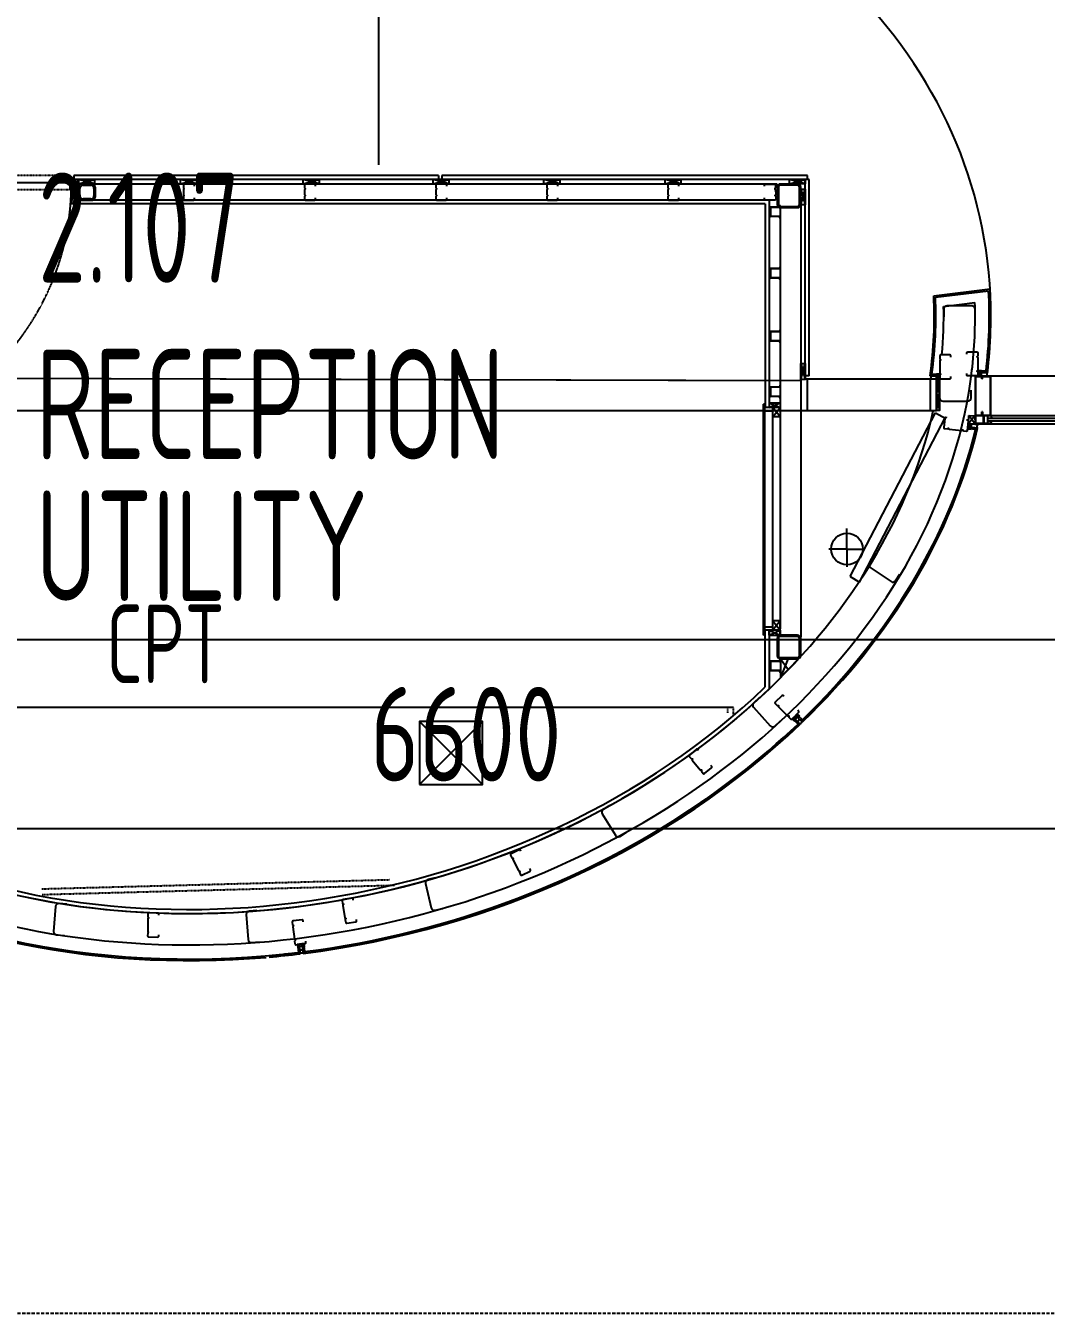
# Model space of a CAD drawing. Header units: millimetres. Extents: x -45258 to 103756, y -3540 to 105026.
# Drawn here: x 8275 to 11518, y 29093 to 33184 of the extents above; entities that cross this region are included whole.
import ezdxf
from ezdxf.enums import TextEntityAlignment as Align

# ---------------------------------------------------------------- set-up
doc = ezdxf.new("R2010")
doc.units = ezdxf.units.MM
doc.header["$LTSCALE"] = 0.4
doc.linetypes.add('BLD-80-FL-2$0$DASHED', pattern=[0.75, 0.5, -0.25])
doc.linetypes.add('BLD-80-FL-2$0$HIDDEN', pattern=[0.375, 0.25, -0.125])
for name, color, linetype in [('BLD-80-FL-2$0$FL-EXST-8CO', 8, 'Continuous'), ('BLD-80-FL-2$0$FU-FIXD-8CO-EXST', 8, 'Continuous'), ('BLD-80-FL-2$0$ST-EXST-6CO', 6, 'Continuous'), ('BLD-80-FL-2$0$ST-EXST-7CO', 7, 'Continuous'), ('BLD-80-FL-2$0$ST-EXST-8CO', 8, 'Continuous'), ('BLD-80-FL-2$0$TX-EXST-6CO', 6, 'Continuous'), ('BLD-80-FL-2$0$TX-MISC-7CO-100', 7, 'Continuous'), ('BLD-80-FL-2$0$WN-EXST-8CO', 8, 'Continuous'), ('XREF', 8, 'Continuous')]:
    doc.layers.add(name, color=color, linetype=linetype)
doc.styles.add('BLD-80-FL-2$0$ISO3098B', font='isocp2.shx', dxfattribs={"width": 0.8})
doc.styles.add('BLD-80-FL-2$0$STANDARD', font='isocp2.shx', dxfattribs={"width": 0.8})
doc.dimstyles.new('BLD-80-FL-2$0$GRID-DIMS-100', dxfattribs={"dimtxt": 300, "dimasz": 100, "dimexe": 3, "dimexo": 1, "dimgap": 0.5, "dimtad": 0, "dimdec": 1, "dimdsep": 46, "dimtxsty": 'BLD-80-FL-2$0$STANDARD', "dimblk": 'BLD-80-FL-2$0$GRID-DIMS', "dimcen": 2.5, "dimdle": 3, "dimse1": 1, "dimse2": 1, "dimsd1": 1, "dimsd2": 1, "dimclrd": 255, "dimclre": 8, "dimclrt": 2, "dimadec": 0, "dimazin": 0, "dimtfac": 1, "dimtdec": 1, "dimtmove": 2, "dimatfit": 3, "dimldrblk": 'BLD-80-FL-2$0$_None', "dimfxl": 3, "dimtolj": 1, "dimtzin": 0, "dimarcsym": 0})

# ---------------------------------------------------------------- blocks, each defined once
blk = doc.blocks.new('*D54')
at = {"layer": 'Defpoints', "color": 0, "transparency": 16777216}
for p in [(6600, 31390.1), (13200, 31390.1), (13200, 31390.1)]:
    blk.add_point(p, dxfattribs=at)
at = {"layer": 'BLD-80-FL-2$0$TX-MISC-7CO-100', "color": 2, "transparency": 16777216, "insert": (9900, 31390.1), "char_height": 300, "attachment_point": 5, "style": 'BLD-80-FL-2$0$STANDARD'}
blk.add_mtext('\\A1;6600', dxfattribs=at)
blk = doc.blocks.new('BLD-80-FL-2$0$_None')
blk = doc.blocks.new('BLD-80-FL-2$0$GRID-DIMS')
for p in [(-3, 3), (-3, -3)]:
    blk.add_line(p, (0, 0))
blk = doc.blocks.new('BLD-80-FL-2', base_point=(226.58, 457.44))
at = {"layer": 'BLD-80-FL-2$0$FL-EXST-8CO'}
for p, q in [((9622.57, 38183.75), (9622.57, 33199.25)), ((11120.99, 31891.57), (11392.08, 32411.5)), ((11392.08, 32411.5), (11425.48, 32393.26)), ((11150.87, 31873.18), (11423.12, 32395.32)), ((11111.05, 31978.43), (11111.05, 32043.12)), ((11111.05, 31978.43), (11053.91, 31978.43)), ((11111.05, 31978.43), (11168.2, 31978.43)), ((11111.05, 31978.43), (11111.05, 31921.29)), ((11120.99, 31891.57), (11150.87, 31873.18)), ((9753.01, 31230.43), (9953.01, 31430.43)), ((9753.01, 31430.43), (9953.01, 31230.43))]:
    blk.add_line(p, q, dxfattribs=at)
blk.add_lwpolyline([(9753.01, 31230.43), (9953.01, 31230.43), (9953.01, 31430.43), (9753.01, 31430.43)], close=True, dxfattribs=at)
blk.add_circle((11111.05, 31978.43), 50, dxfattribs=at)
blk.add_ellipse((9268.69, 32519.22), major_axis=(2262.79, 522.4), ratio=0.7837041, start_param=6.000528, end_param=8.5076042, dxfattribs=at)
at = {"layer": 'BLD-80-FL-2$0$FU-FIXD-8CO-EXST', "linetype": 'BLD-80-FL-2$0$HIDDEN'}
for p, q in [((8642.45, 33164.99), (7483.79, 33164.99)), ((8642.45, 33119.99), (7483.79, 33119.99)), ((10732.56, 31457.37), (10732.56, 31475)), ((10750.56, 31449.16), (10750.56, 31475)), ((8552.63, 30898.56), (9657.11, 30927.8)), ((8553.11, 30880.57), (9675.11, 30910.27))]:
    blk.add_line(p, q, dxfattribs=at)
at = {"layer": 'BLD-80-FL-2$0$FU-FIXD-8CO-EXST', "linetype": 'BLD-80-FL-2$0$DASHED'}
blk.add_line((7483.79, 33142.99), (8644.45, 33142.99), dxfattribs=at)
at = {"layer": 'BLD-80-FL-2$0$FU-FIXD-8CO-EXST', "linetype": 'Continuous'}
for p, q in [((8642.45, 33119.99), (8642.45, 33164.99)), ((10990.69, 33153), (8644.45, 33152.99)), ((8644.45, 33152.99), (8644.45, 33074.99)), ((9318.37, 33165), (8654.45, 33164.99)), ((8654.45, 33164.99), (8654.45, 33152.99)), ((8669.36, 33151.16), (8669.45, 33074.99)), ((8719.36, 33138.34), (10889.04, 33138.34)), ((9813.11, 33165), (9318.37, 33165)), ((9813.11, 33165), (9813.11, 33153)), ((9823.11, 33165), (9823.11, 33153)), ((10152.03, 33165), (9823.11, 33165)), ((10985.69, 33165), (10152.03, 33165)), ((10978.69, 32517.66), (10978.69, 33153)), ((10985.69, 33153), (10985.69, 33165)), ((10990.69, 32528.26), (10990.69, 33153)), ((8669.45, 33128.34), (8669.45, 33096.82)), ((8669.45, 33074.99), (8644.45, 33074.99)), ((8669.45, 33077.21), (8668.3, 33074.99)), ((10864.04, 33087), (8669.45, 33086.99)), ((10851.04, 33075), (8674.45, 33074.99)), ((10851.04, 33075), (10851.04, 32428.26)), ((10864.04, 33087), (10864.04, 32428.26)), ((10990.69, 32528.26), (10978.69, 32528.26)), ((10964.2, 32517.66), (10964.2, 32417.1)), ((10984.2, 32517.66), (10984.2, 32417.1)), ((10864.04, 32443.28), (10899.04, 32443.28)), ((10864.04, 32443.28), (10899.04, 32428.28)), ((10864.04, 32428.28), (10899.04, 32443.28)), ((10899.04, 32449.09), (10899.04, 32424.09)), ((10899.04, 32443.28), (10899.04, 32428.28)), ((10899.04, 32428.28), (10864.04, 32428.28)), ((10875.49, 32398.23), (10899.04, 32428.28)), ((10899.04, 32398.23), (10875.49, 32428.28)), ((10899.04, 32428.28), (10899.04, 32398.23)), ((10899.04, 32398.23), (10875.49, 32398.23)), ((10899.04, 31750.15), (10875.49, 31750.15)), ((10875.49, 31750.15), (10899.04, 31720.1)), ((10899.04, 31750.15), (10875.49, 31720.1)), ((10899.04, 31720.1), (10899.04, 31750.15)), ((10850.49, 31720.1), (10850.49, 31538.96)), ((10899.04, 31720.1), (10864.04, 31720.1)), ((10864.04, 31705.1), (10899.04, 31720.1)), ((10864.04, 31720.1), (10899.04, 31705.1)), ((10864.04, 31705.1), (10864.04, 31720.1)), ((10864.04, 31720.1), (10864.04, 31534.07)), ((10875.49, 31726.01), (10875.49, 31720.1)), ((10899.04, 31705.1), (10899.04, 31720.1)), ((10899.04, 31720.1), (10899.04, 31705.1)), ((10864.04, 31705.1), (10899.04, 31705.1)), ((10956.37, 31628.2), (10900.14, 31629)), ((10900.14, 31629), (10925.21, 31594.69)), ((10900.14, 31629), (10900.14, 31569.97)), ((10922.95, 31628.67), (10900.14, 31569.97)), ((10900.14, 31569.97), (10956.37, 31628.2)), ((10750.56, 31475), (7505.36, 31474.99))]:
    blk.add_line(p, q, dxfattribs=at)
for points in [[(8645.45, 33083.99), (8650.66, 33100.73), (8654.61, 33107.88), (8657.14, 33119.12), (8659.82, 33126.27), (8663.2, 33133.42), (8669, 33152.99)], [(8666.7, 33152.99), (8662.5, 33138.02), (8657.57, 33127.29), (8654.61, 33118.1), (8653.62, 33111.97), (8649.25, 33106.86), (8645.45, 33094.58)], [(8645.45, 33103.9), (8649.11, 33116.56), (8651.65, 33119.12), (8653.06, 33123.71), (8653.76, 33129.33), (8657.71, 33139.55), (8659.12, 33148.74), (8660.07, 33152.99)], [(8650.31, 33152.99), (8648.26, 33144.66), (8646.29, 33142.61), (8645.45, 33137.73)], [(8656.34, 33152.99), (8653.9, 33145.68), (8651.36, 33140.57), (8648.55, 33130.87), (8647.7, 33128.82)], [(8658.4, 33152.99), (8656.3, 33146.7), (8655.17, 33141.08), (8652.92, 33135.97), (8651.36, 33130.87)], [(8665.86, 33135.05), (8661.93, 33123.71), (8659.96, 33120.14), (8654.61, 33102.77), (8650.94, 33096.13), (8645.45, 33081.14)], [(8651.9, 33074.99), (8656.3, 33086.94), (8660.81, 33098.18), (8664.61, 33108.39), (8668.98, 33120.65), (8669.45, 33121.52)], [(8669.45, 33113.74), (8664.89, 33100.73), (8661.93, 33089.49), (8657.57, 33081.32), (8655.58, 33074.99)], [(8669.45, 33099.61), (8666.16, 33085.92), (8661.79, 33077.75), (8661.19, 33074.99)], [(8653.83, 33074.99), (8653.9, 33075.19), (8657.43, 33084.9)]]:
    blk.add_lwpolyline(points, dxfattribs=at)
at = {"layer": 'BLD-80-FL-2$0$FU-FIXD-8CO-EXST', "linetype": 'BLD-80-FL-2$0$DASHED'}
blk.add_ellipse((7526.91, 33226.66), major_axis=(1085.41, -322.54), ratio=0.8466109, start_param=5.1349049, end_param=6.5237593, dxfattribs=at)
at = {"layer": 'BLD-80-FL-2$0$ST-EXST-6CO'}
for p, q in [((8669.36, 33138.34), (8719.36, 33153)), ((8719.36, 33138.34), (8669.36, 33153)), ((8679.45, 33138.34), (8711.97, 33138.34)), ((8993.46, 33138.34), (9043.46, 33153)), ((9043.46, 33138.34), (8993.46, 33153)), ((9383.34, 33138.34), (9433.34, 33153)), ((9433.34, 33138.34), (9383.34, 33153)), ((9795.54, 33138.34), (9845.54, 33153)), ((9845.54, 33138.34), (9795.54, 33153)), ((10148.21, 33138.34), (10198.21, 33153)), ((10198.21, 33138.34), (10148.21, 33153)), ((10533.21, 33138.34), (10583.21, 33153)), ((10583.21, 33138.34), (10533.21, 33153)), ((10954.04, 33138.09), (10899.04, 33138.09)), ((10928.69, 33138.34), (10978.69, 33153)), ((10978.69, 33138.34), (10928.69, 33153)), ((8673.36, 33100.82), (8673.36, 33124.34)), ((8683.36, 33134.34), (8707.97, 33134.34)), ((8717.97, 33124.34), (8717.97, 33100.82)), ((8721.97, 33128.34), (8721.97, 33096.82)), ((10889.04, 33128.09), (10889.04, 33073.09)), ((10893.04, 33128.09), (10893.04, 33073.09)), ((10954.04, 33134.09), (10899.04, 33134.09)), ((10960.04, 33073.09), (10960.04, 33128.09)), ((10964.04, 33073.09), (10964.04, 33128.09)), ((10964.04, 33122.27), (10978.69, 33072.27)), ((10964.04, 33072.27), (10978.69, 33122.27)), ((8677.49, 33087.01), (8713.92, 33087.01)), ((8707.97, 33090.82), (8683.36, 33090.82)), ((10899.04, 33067.09), (10954.04, 33067.09)), ((10899.04, 33063.09), (10954.04, 33063.09)), ((10964.04, 32567.46), (10978.69, 32517.46)), ((10964.04, 32517.46), (10978.69, 32567.46)), ((11395.19, 32518.17), (11404.85, 32468.17)), ((11395.19, 32468.17), (11404.85, 32518.17)), ((11395.19, 32468.17), (11404.85, 32418.17)), ((11395.19, 32418.17), (11404.85, 32468.17)), ((10889.04, 31694.36), (10889.04, 31639.36)), ((10893.04, 31694.36), (10893.04, 31639.36)), ((10954.04, 31704.36), (10899.04, 31704.36)), ((10954.04, 31700.36), (10899.04, 31700.36)), ((10960.04, 31639.36), (10960.04, 31694.37)), ((10964.04, 31639.36), (10964.04, 31694.36)), ((10899.04, 31633.36), (10954.04, 31633.36)), ((10899.04, 31629.36), (10954.04, 31629.36))]:
    blk.add_line(p, q, dxfattribs=at)
at = {"layer": 'BLD-80-FL-2$0$ST-EXST-6CO', "linetype": 'Continuous'}
for p, q in [((8674.45, 33074.99), (8674.45, 33086.99)), ((10899.04, 33063.09), (10899.04, 31724.99)), ((10964.04, 33073.06), (10964.04, 32424.09)), ((11386.87, 32782.95), (11565.8, 32804.61)), ((11392.09, 32778.58), (11561.12, 32799.05)), ((11418.16, 32749.26), (11517.76, 32761.32)), ((11375.25, 32528.64), (11401.33, 32528.64)), ((11380.81, 32533.64), (11376.04, 32532.11)), ((11376.04, 32532.11), (11376.62, 32530.33)), ((11376.62, 32530.33), (11380.81, 32533.64)), ((11380.98, 32533.64), (11401.33, 32533.64)), ((11395.17, 32534.98), (11405.82, 32534.98)), ((11395.17, 32533.98), (11395.17, 32534.98)), ((11395.17, 32533.98), (11404.99, 32533.98)), ((11401.33, 32533.64), (11401.33, 32528.64)), ((11404.99, 32533.98), (11404.99, 32518.98)), ((11405.81, 32534.98), (11405.81, 32517.98)), ((11538.68, 32544.58), (11528.04, 32544.58)), ((11528.04, 32544.58), (11528.04, 32527.58)), ((11528.04, 32527.58), (11538.68, 32527.58)), ((11538.68, 32543.58), (11528.87, 32543.58)), ((11528.87, 32543.58), (11528.87, 32528.58)), ((11528.87, 32528.58), (11538.68, 32528.58)), ((11553.11, 32543.25), (11532.53, 32543.25)), ((11532.53, 32543.25), (11532.53, 32538.25)), ((11557.53, 32538.25), (11532.53, 32538.25)), ((11538.68, 32527.58), (11538.56, 32527.58)), ((11538.68, 32543.58), (11538.68, 32544.58)), ((11538.68, 32527.58), (11538.68, 32528.58)), ((11553.05, 32543.25), (11557.81, 32541.72)), ((11557.24, 32539.94), (11553.05, 32543.25)), ((11557.81, 32541.72), (11557.24, 32539.94)), ((11395.29, 32517.66), (10979.72, 32517.66)), ((11375.19, 32518.17), (11375.19, 32417.61)), ((11404.99, 32518.98), (11395.17, 32518.98)), ((11395.17, 32517.98), (11395.17, 32518.98)), ((11405.81, 32517.98), (11395.17, 32517.98)), ((11395.17, 32517.98), (11395.29, 32517.98)), ((11395.19, 32518.17), (11395.19, 32417.61)), ((10850.49, 32439.09), (10845.49, 32439.09)), ((10845.49, 31704.18), (10845.49, 32439.09)), ((10850.48, 32417.3), (10875.49, 32417.3)), ((10850.49, 31720.1), (10850.49, 32439.09)), ((10875.49, 32428.26), (10850.49, 32428.26)), ((10875.49, 31726.01), (10875.49, 32428.26)), ((10964.04, 32431.65), (10964.04, 31698.17)), ((11395.19, 32417.1), (10979.72, 32417.1)), ((11495.55, 32359.3), (11497.23, 32376.22)), ((11496.47, 32360.21), (11497.95, 32375.14)), ((11497.23, 32376.22), (11507.82, 32375.16)), ((11526.48, 32373.31), (11497.23, 32376.22)), ((11497.95, 32375.14), (11507.72, 32374.17)), ((11500.14, 32360.19), (11500.64, 32365.16)), ((11526, 32362.64), (11500.64, 32365.16)), ((11507.82, 32375.16), (11507.7, 32375.17)), ((11507.82, 32375.16), (11507.72, 32374.17)), ((11525.06, 32361.03), (11520.56, 32358.15)), ((11525.45, 32359.2), (11525.06, 32361.03)), ((11506.13, 32358.25), (11495.54, 32359.3)), ((11506.23, 32359.24), (11496.47, 32360.21)), ((11519.81, 32358.23), (11500.14, 32360.19)), ((11506.23, 32359.24), (11506.13, 32358.25)), ((11520.56, 32358.15), (11525.45, 32359.2)), ((10875.49, 31730.1), (10850.49, 31730.1)), ((10875.49, 31720.1), (10850.49, 31720.1)), ((10850.49, 31705.1), (10845.49, 31705.1)), ((10944.67, 31430.92), (10937.01, 31438.31)), ((10937.02, 31438.31), (10952.3, 31454.13)), ((10938.31, 31438.45), (10952.2, 31452.84)), ((10945.36, 31431.64), (10938.31, 31438.45)), ((10942.86, 31434.53), (10946.33, 31438.12)), ((10955.52, 31422.3), (10942.86, 31434.53)), ((10945.36, 31431.64), (10944.67, 31430.92)), ((10962.71, 31422.3), (10946.33, 31438.12)), ((10952.2, 31452.84), (10959.26, 31446.02)), ((10953, 31444.45), (10956.47, 31448.04)), ((10969.43, 31428.58), (10953, 31444.45)), ((10953.14, 31453.31), (10959.95, 31446.74)), ((10955.94, 31421.9), (10960.42, 31419.69)), ((10961.25, 31421.37), (10955.94, 31421.9)), ((10969.36, 31435.6), (10956.47, 31448.04)), ((10959.95, 31446.74), (10959.26, 31446.02)), ((10960.42, 31419.69), (10961.25, 31421.37)), ((10969.26, 31435.7), (10971.63, 31431.29)), ((10969.98, 31430.41), (10969.26, 31435.7)), ((10971.63, 31431.29), (10969.98, 31430.41)), ((9386.11, 30724.4), (9364.28, 30721.72)), ((9387.41, 30713.84), (9386.11, 30724.4)), ((9364.42, 30720.55), (9365.57, 30711.16)), ((9385.22, 30723.45), (9365.37, 30721.02)), ((9365.37, 30721.02), (9366.56, 30711.28)), ((9365.57, 30711.16), (9366.56, 30711.28)), ((9371.59, 30715.33), (9366.62, 30714.72)), ((9368.85, 30696.6), (9366.62, 30714.72)), ((9368.83, 30696.73), (9366.62, 30714.72)), ((9368.79, 30697.07), (9370.88, 30692.54)), ((9372.58, 30693.32), (9368.79, 30697.07)), ((9368.79, 30697.07), (9370.88, 30692.54)), ((9372.58, 30693.32), (9368.79, 30697.07)), ((9370.88, 30692.54), (9372.58, 30693.32)), ((9370.88, 30692.54), (9372.58, 30693.32)), ((9374.42, 30692.24), (9371.59, 30715.33)), ((9374.41, 30692.36), (9371.59, 30715.33)), ((9385.61, 30717.46), (9380.65, 30716.85)), ((9383.53, 30693.38), (9380.65, 30716.85)), ((9383.52, 30693.48), (9380.65, 30716.85)), ((9385.06, 30694.85), (9387.83, 30699.41)), ((9385.06, 30694.85), (9387.83, 30699.41)), ((9386.9, 30694.5), (9385.06, 30694.85)), ((9386.9, 30694.5), (9385.06, 30694.85)), ((9386.42, 30713.72), (9385.22, 30723.45)), ((9387.88, 30698.98), (9385.61, 30717.46)), ((9387.87, 30699.06), (9385.61, 30717.46)), ((9386.42, 30713.72), (9387.41, 30713.84)), ((9387.83, 30699.41), (9386.9, 30694.5)), ((9387.83, 30699.41), (9386.9, 30694.5))]:
    blk.add_line(p, q, dxfattribs=at)
at = {"layer": 'BLD-80-FL-2$0$ST-EXST-6CO'}
for points in [[(8669.36, 33138.34), (8669.36, 33153), (8719.36, 33153), (8719.36, 33138.34)], [(8993.46, 33138.34), (8993.46, 33153), (9043.46, 33153), (9043.46, 33138.34)], [(9383.34, 33138.34), (9383.34, 33153), (9433.34, 33153), (9433.34, 33138.34)], [(9795.54, 33138.34), (9795.54, 33153), (9845.54, 33153), (9845.54, 33138.34)], [(10148.21, 33138.34), (10148.21, 33153), (10198.21, 33153), (10198.21, 33138.34)], [(10533.21, 33138.34), (10533.21, 33153), (10583.21, 33153), (10583.21, 33138.34)], [(10928.69, 33138.34), (10928.69, 33153), (10978.69, 33153), (10978.69, 33138.34)], [(10964.04, 33122.27), (10978.69, 33122.27), (10978.69, 33072.27), (10964.04, 33072.27)], [(10964.04, 32567.46), (10978.69, 32567.46), (10978.69, 32517.46), (10964.04, 32517.46)], [(11395.19, 32518.17), (11404.85, 32518.17), (11404.85, 32468.17), (11395.19, 32468.17)], [(11395.19, 32468.17), (11404.85, 32468.17), (11404.85, 32418.17), (11395.19, 32418.17)]]:
    blk.add_lwpolyline(points, close=True, dxfattribs=at)
for points in [[(9037.12, 33130.99), (9037.12, 33134.99, 0.4141324), (9034.12, 33137.99), (9005.12, 33138), (9005.12, 33138, 0.4142014), (9002.12, 33135), (9002.12, 33126), (9005.12, 33123), (9002.12, 33119.99), (9002.11, 33105), (9005.12, 33101.99), (9002.11, 33098.99), (9002.11, 33089.99), (9002.11, 33090, 0.4142222), (9005.11, 33086.99), (9034.11, 33086.99, 0.4142566), (9037.11, 33089.99), (9037.11, 33093.99)], [(9422.07, 33130.99), (9422.07, 33134.99, 0.4141324), (9419.07, 33137.99), (9390.07, 33138, 0.4142014), (9387.07, 33135), (9387.07, 33135), (9387.07, 33126), (9390.07, 33123), (9387.07, 33119.99), (9387.06, 33105), (9390.07, 33101.99), (9387.06, 33098.99), (9387.06, 33089.99), (9387.06, 33090, 0.4142222), (9390.06, 33087), (9390.06, 33086.99), (9419.06, 33086.99), (9419.06, 33086.99, 0.4142566), (9422.06, 33089.99), (9422.06, 33089.99), (9422.06, 33093.99)], [(9839.4, 33130.99), (9839.4, 33134.99, 0.4141324), (9836.4, 33137.99), (9807.4, 33138, 0.4142014), (9804.4, 33135), (9804.4, 33135), (9804.4, 33126), (9807.4, 33123), (9804.4, 33120), (9804.39, 33105), (9807.4, 33102), (9804.39, 33098.99), (9804.39, 33090), (9804.39, 33090, 0.4142222), (9807.39, 33087), (9836.39, 33086.99, 0.4142566), (9839.39, 33089.99), (9839.39, 33089.99), (9839.39, 33093.99)], [(10192.07, 33131), (10192.07, 33134.99, 0.4141324), (10189.07, 33138), (10160.07, 33138), (10160.07, 33138, 0.4142014), (10157.07, 33135), (10157.07, 33135), (10157.07, 33126), (10160.07, 33123), (10157.07, 33120), (10157.06, 33105), (10160.07, 33102), (10157.06, 33098.99), (10157.06, 33090, 0.4142222), (10160.06, 33087), (10189.06, 33086.99), (10189.06, 33086.99, 0.4142566), (10192.06, 33089.99), (10192.06, 33093.99)], [(10577.07, 33131), (10577.07, 33135, 0.4141324), (10574.07, 33138), (10574.07, 33138), (10545.07, 33138), (10545.07, 33138, 0.4142014), (10542.07, 33135), (10542.07, 33135), (10542.07, 33126), (10545.07, 33123), (10542.07, 33120), (10542.06, 33105), (10545.07, 33102), (10542.06, 33098.99), (10542.06, 33090, 0.4142222), (10545.06, 33087), (10545.06, 33087), (10574.06, 33087), (10574.06, 33087, 0.4142566), (10577.06, 33089.99), (10577.06, 33089.99), (10577.06, 33093.99)], [(10849.48, 33131), (10849.48, 33135, -0.4141324), (10852.48, 33138), (10881.48, 33138), (10881.48, 33138, -0.4142014), (10884.48, 33135), (10884.48, 33135), (10884.48, 33126), (10881.48, 33123), (10884.48, 33120), (10884.49, 33105), (10881.48, 33102), (10884.49, 33098.99), (10884.49, 33090, -0.4142222), (10881.49, 33087), (10881.49, 33087), (10852.49, 33087, -0.4142566), (10849.49, 33089.99), (10849.49, 33089.99), (10849.49, 33093.99)], [(11441.26, 32588.08), (11441.25, 32592.08), (11441.25, 32592.08, 0.4141324), (11438.24, 32595.07), (11438.24, 32595.07), (11409.24, 32594.99, 0.4142014), (11406.25, 32591.99), (11406.25, 32591.99), (11406.27, 32582.99), (11409.28, 32579.99), (11406.29, 32576.99), (11406.4, 32536.99), (11409.4, 32533.99), (11406.41, 32530.99), (11406.43, 32521.99), (11406.43, 32521.99, 0.4142222), (11409.44, 32518.99), (11409.43, 32518.99), (11438.44, 32519.07), (11438.44, 32519.07, 0.4142566), (11441.43, 32522.08), (11441.43, 32522.08), (11441.42, 32526.08)], [(11491.78, 32597.6), (11491.79, 32601.6), (11491.78, 32601.6, -0.4141324), (11494.79, 32604.59), (11494.79, 32604.59), (11523.79, 32604.51, -0.4142014), (11526.78, 32601.51), (11526.79, 32601.51), (11526.76, 32592.51), (11523.76, 32589.51), (11526.74, 32586.5), (11526.64, 32546.51), (11523.63, 32543.51), (11526.62, 32540.51), (11526.61, 32531.51), (11526.6, 32531.51, -0.4142222), (11523.59, 32528.51), (11523.6, 32528.51), (11494.6, 32528.59), (11494.6, 32528.59, -0.4142566), (11491.6, 32531.6), (11491.6, 32531.6), (11491.61, 32535.6)], [(11429.3, 32395.46), (11425.33, 32395.94), (11425.33, 32395.94, 0.4141324), (11421.99, 32393.32), (11421.99, 32393.32), (11418.53, 32364.52), (11418.53, 32364.52, 0.4142014), (11421.15, 32361.19), (11421.15, 32361.19), (11430.09, 32360.12), (11433.43, 32362.73), (11436.05, 32359.4), (11475.75, 32354.63), (11479.1, 32357.25), (11481.72, 32353.91), (11490.65, 32352.84), (11490.65, 32352.84, 0.4142222), (11493.99, 32355.46), (11493.99, 32355.45), (11497.45, 32384.25), (11497.45, 32384.25, 0.4142566), (11494.83, 32387.59), (11494.82, 32387.59), (11490.86, 32388.07)], [(10910.77, 31509.58), (10907.93, 31512.4), (10907.93, 31512.4, 0.4141324), (10903.69, 31512.39), (10903.69, 31512.39), (10883.23, 31491.83), (10883.23, 31491.83, 0.4142014), (10883.25, 31487.59), (10883.24, 31487.59), (10889.63, 31481.24), (10893.87, 31481.25), (10893.88, 31477.01), (10922.23, 31448.81), (10926.48, 31448.81), (10926.49, 31444.57), (10932.87, 31438.22), (10932.87, 31438.22, 0.4142222), (10937.11, 31438.23), (10937.11, 31438.23), (10957.56, 31458.79), (10957.57, 31458.79, 0.4142566), (10957.56, 31463.03), (10957.56, 31463.04), (10954.72, 31465.86)], [(10639.51, 31338.36), (10636.99, 31341.47), (10636.99, 31341.47, 0.4141324), (10632.77, 31341.9), (10632.77, 31341.9), (10610.28, 31323.59), (10610.28, 31323.59, 0.4142014), (10609.85, 31319.37), (10609.84, 31319.37), (10615.53, 31312.39), (10619.75, 31311.96), (10619.32, 31307.74), (10644.57, 31276.72), (10648.79, 31276.29), (10648.36, 31272.06), (10654.04, 31265.08), (10654.04, 31265.08, 0.4142222), (10658.26, 31264.65), (10658.26, 31264.65), (10680.74, 31282.96), (10680.75, 31282.96, 0.4142566), (10681.18, 31287.18), (10681.18, 31287.18), (10678.66, 31290.28)], [(10075.05, 31017.88), (10073.23, 31021.44), (10073.23, 31021.44, 0.4141324), (10069.19, 31022.74), (10069.19, 31022.74), (10043.38, 31009.51), (10043.39, 31009.51, 0.4142014), (10042.09, 31005.47), (10042.08, 31005.47), (10046.19, 30997.46), (10050.23, 30996.16), (10048.93, 30992.12), (10067.18, 30956.54), (10071.23, 30955.23), (10069.92, 30951.19), (10074.03, 30943.18), (10074.03, 30943.18, 0.4142222), (10078.07, 30941.88), (10078.06, 30941.88), (10103.87, 30955.11), (10103.87, 30955.11, 0.4142566), (10105.17, 30959.15), (10105.17, 30959.16), (10103.35, 30962.72)], [(9542.07, 30862.37), (9541.43, 30866.32), (9541.43, 30866.33, 0.4141324), (9538, 30868.81), (9537.99, 30868.81), (9509.36, 30864.2), (9509.36, 30864.2, 0.4142014), (9506.88, 30860.76), (9506.88, 30860.76), (9508.31, 30851.87), (9511.75, 30849.39), (9509.27, 30845.95), (9515.63, 30806.47), (9519.07, 30803.98), (9516.58, 30800.54), (9518.01, 30791.65), (9518.01, 30791.65, 0.4142222), (9521.45, 30789.17), (9521.44, 30789.16), (9550.07, 30793.77), (9550.08, 30793.78, 0.4142566), (9552.56, 30797.22), (9552.57, 30797.22), (9551.93, 30801.17)], [(8924.61, 30814.43), (8924.67, 30818.43), (8924.67, 30818.43, 0.4141324), (8921.72, 30821.47), (8921.71, 30821.47), (8892.71, 30821.9), (8892.72, 30821.9, 0.4142014), (8889.67, 30818.95), (8889.67, 30818.95), (8889.54, 30809.95), (8892.49, 30806.9), (8889.45, 30803.95), (8888.86, 30763.96), (8891.81, 30760.91), (8888.77, 30757.95), (8888.63, 30748.95), (8888.63, 30748.95, 0.4142222), (8891.59, 30745.91), (8891.58, 30745.91), (8920.58, 30745.48), (8920.59, 30745.48, 0.4142566), (8923.63, 30748.44), (8923.63, 30748.43), (8923.69, 30752.44)], [(9383.2, 30793.53), (9382.7, 30797.5, 0.4141324), (9379.35, 30800.1), (9350.57, 30796.5), (9350.57, 30796.49, 0.4142014), (9347.97, 30793.14), (9347.97, 30793.14), (9349.09, 30784.21), (9352.44, 30781.61), (9349.84, 30778.26), (9354.82, 30738.58), (9358.17, 30735.97), (9355.56, 30732.62), (9356.68, 30723.69, 0.4142222), (9360.03, 30721.09), (9360.03, 30721.08), (9388.8, 30724.7), (9388.81, 30724.69, 0.4142566), (9391.41, 30728.04), (9391.41, 30728.05), (9390.91, 30732.01)]]:
    blk.add_lwpolyline(points, format="xyb", dxfattribs=at)
at = {"layer": 'BLD-80-FL-2$0$ST-EXST-6CO', "linetype": 'Continuous'}
for points in [[(11518.48, 32716.26), (11518.48, 32741.26, 0.4142136), (11508.48, 32751.26), (11428.48, 32751.26, 0.4142136), (11418.48, 32741.26), (11418.48, 32716.26)], [(11405.59, 32483.07), (11405.67, 32458.07, 0.4142136), (11415.71, 32448.1), (11495.71, 32448.38, 0.4142136), (11505.67, 32458.41), (11505.59, 32483.41)], [(11196.16, 31954.13), (11182.25, 31933.36, 0.4142136), (11185, 31919.49), (11251.47, 31874.98, 0.4142136), (11265.35, 31877.73), (11279.25, 31898.5)], [(10833.45, 31506.76), (10814.81, 31490.1, 0.4142136), (10814.02, 31475.98), (10867.36, 31416.35, 0.4142136), (10881.48, 31415.56), (10900.11, 31432.23)], [(10357.3, 31163.48), (10336.09, 31150.24, 0.4142136), (10332.9, 31136.46), (10375.27, 31068.6, 0.4142136), (10389.04, 31065.41), (10410.25, 31078.65)], [(9803.86, 30933.51), (9779.49, 30927.91, 0.4142136), (9771.99, 30915.93), (9789.89, 30837.96, 0.4142136), (9801.87, 30830.45), (9826.24, 30836.04)], [(8631.85, 30849.76), (8606.93, 30851.71, 0.4142136), (8596.17, 30842.53), (8589.91, 30762.77, 0.4142136), (8599.09, 30752.02), (8624.02, 30750.06)], [(9236.13, 30829.68), (9211.2, 30827.82, 0.4142136), (9201.97, 30817.11), (9207.9, 30737.33, 0.4142136), (9218.62, 30728.1), (9243.55, 30729.95)]]:
    blk.add_lwpolyline(points, format="xyb", dxfattribs=at)
at = {"layer": 'BLD-80-FL-2$0$ST-EXST-6CO'}
for centre, radius, start, end in [((8679.45, 33128.34), 10, 90, 180.00005), ((8711.97, 33128.34), 10, 0, 90), ((10899.04, 33128.09), 10, 90.00005, 180.00005), ((10954.04, 33128.09), 10, 0.00005, 90.00005), ((8683.36, 33124.34), 10, 90, 180), ((8683.36, 33100.82), 10, 180, 270), ((8707.97, 33124.34), 10, 0, 90), ((8707.97, 33100.82), 10, 270, 0), ((10899.04, 33128.09), 6, 90.00005, 180.00005), ((10954.04, 33128.09), 6, 0.00005, 90.00085), ((8679.45, 33096.82), 10, 180.00005, 270), ((8711.97, 33096.82), 10, 270, 0), ((10899.04, 33073.09), 10, 180.00005, 270.00005), ((10899.04, 33073.09), 6, 180.00005, 270.00005), ((10954.04, 33073.09), 10, 270.00005, 0.00005), ((10954.04, 33073.09), 6, 270.00005, 0.00005), ((10899.04, 31694.36), 10, 90.00005, 180.00005), ((10899.04, 31694.36), 6, 90.00005, 180.00005), ((10954.04, 31694.36), 10, 0.00005, 90.00005), ((10954.04, 31694.36), 6, 0.00005, 90.00085), ((10899.04, 31639.36), 10, 180.00005, 270.00005), ((10899.04, 31639.36), 6, 180.00005, 270.00005), ((10954.04, 31639.36), 10, 270.00005, 0.00005), ((10954.04, 31639.36), 6, 270.00005, 0.00005)]:
    blk.add_arc(centre, radius, start, end, dxfattribs=at)
at = {"layer": 'BLD-80-FL-2$0$ST-EXST-6CO', "linetype": 'Continuous'}
for centre, radius, start, end in [((11369.86, 32523.94), 8.87, 317.74876, 32.0177), ((11403.92, 32523.94), 8.87, 147.9822, 214.02751), ((11392.57, 32523.94), 8.87, 325.97239, 32.0177), ((11404.87, 32524.41), 3.19, 89.99851, 270.00088), ((11528.99, 32534.02), 3.19, 269.99913, 90.00149), ((11541.28, 32533.55), 8.87, 147.9823, 214.02762), ((11529.94, 32533.55), 8.87, 325.97249, 32.0178), ((11564, 32533.55), 8.87, 147.9823, 222.25124), ((11497.53, 32369.72), 3.19, 264.3142, 84.31657), ((11509.81, 32368.97), 8.87, 140.28808, 206.33339), ((11498.52, 32370.1), 8.87, 322.29789, 28.34321), ((11532.42, 32366.72), 8.87, 132.06446, 206.33339), ((10945.16, 31445.38), 5.69, 225.99851, 46.00088), ((10971.67, 31420.18), 8.87, 105.63231, 168.0177), ((9375.56, 30722.15), 5.69, 186.99912, 7.00149), ((9379.73, 30685.81), 8.87, 64.9823, 127.36769), ((9379.73, 30685.81), 8.87, 64.9823, 127.36769)]:
    blk.add_arc(centre, radius, start, end, dxfattribs=at)
for centre, major_axis, ratio, start_param, end_param in [((9268.69, 32519.22), (-2214.26, -511.2), 0.7788785, 5.3835537, 9.1560979), ((9268.69, 32519.22), (-2116.82, -488.7), 0.7687002, 5.3840684, 9.0728746), ((9268.69, 32519.22), (-2087.59, -481.95), 0.7654615, 2.8543093, 3.0073394), ((9268.69, 32519.22), (-2092.46, -483.08), 0.7660076, 2.8574764, 3.0044181), ((9268.69, 32519.22), (-2258.1, -521.32), 0.7831721, 2.8679604, 3.0072902), ((9268.69, 32519.22), (-2262.97, -522.45), 0.7836389, 2.865382, 3.0100843), ((9268.69, 32519.22), (-2116.82, -488.7), 0.7687002, 2.8944512, 2.9856447), ((9268.69, 32519.22), (-2214.26, -511.2), 0.7788785, 2.8669793, 2.9884333), ((9268.69, 32519.22), (-2262.97, -522.45), 0.7836389, 2.2250233, 2.7702912), ((9268.69, 32519.22), (-2258.1, -521.32), 0.7831721, 2.2266697, 2.7674991), ((9268.69, 32519.22), (-2116.82, -488.7), 0.7687002, 0.7340564, 2.231298), ((9268.69, 32519.22), (-2104.15, -485.78), 0.7673078, 0.7340564, 2.2288821), ((9268.69, 32519.22), (-2262.97, -522.45), 0.7836389, 1.4415429, 2.219886), ((9268.69, 32519.22), (-2258.1, -521.32), 0.7831721, 1.7552838, 2.2177266), ((10959.57, 31431.99), (-6.56, 12.06), 0.9784112, 6.2607806, 6.9572871), ((10948.13, 31442.7), (11.84, 6.44), 0.9801233, 4.6671477, 5.3635891), ((9268.69, 32519.22), (-2258.1, -521.32), 0.7831721, 1.4438891, 2.0455797), ((9268.69, 32519.22), (-2262.97, -522.45), 0.7836389, 0.6573533, 1.390508), ((9268.69, 32519.22), (-2258.1, -521.32), 0.7831721, 0.659715, 1.4381887), ((9268.69, 32519.22), (-2262.97, -522.45), 0.7836389, 1.3945208, 1.4375413), ((9268.69, 32519.22), (-2258.1, -521.32), 0.7831721, 1.3966299, 1.4355842), ((9377.59, 30702.58), (-5.68, 12.49), 0.9784112, 5.6090835, 6.30559), ((9375.92, 30718.17), (-12.27, -5.58), 0.9801233, 0.9195962, 1.6160376), ((9375.92, 30718.17), (-12.27, -5.58), 0.9801233, 0.9195962, 1.6160376)]:
    blk.add_ellipse(centre, major_axis=major_axis, ratio=ratio, start_param=start_param, end_param=end_param, dxfattribs=at)
at = {"layer": 'BLD-80-FL-2$0$ST-EXST-7CO', "linetype": 'BLD-80-FL-2$0$HIDDEN', "ltscale": 100}
blk.add_lwpolyline([(4539.96, 53975.04), (-34700.04, 53975.01), (-34700.04, 48273.34), (-26500.03, 45225.17), (-26500.03, 43999.94), (-27650.03, 44000.01), (-27650.03, 38300), (-9225.02, 31447.18), (-9225.02, 29550), (13749.98, 29550.02)], dxfattribs=at)
at = {"layer": 'BLD-80-FL-2$0$ST-EXST-8CO'}
for p, q in [((10896.88, 33064.67), (10868.15, 33064.67)), ((10896.88, 33064.07), (10868.15, 33064.07)), ((10868.55, 33037.07), (10868.55, 33062.27)), ((10869.15, 33037.07), (10869.15, 33062.27)), ((10897.28, 33068.67), (10897.28, 33066.17)), ((10897.88, 33066.17), (10897.28, 33066.17)), ((10897.88, 33068.67), (10897.88, 33066.17)), ((10898.68, 33068.67), (10898.68, 33063.67)), ((10899.28, 33068.67), (10899.28, 33063.67)), ((10896.88, 33035.27), (10868.15, 33035.27)), ((10896.88, 33034.67), (10868.15, 33034.67)), ((10897.28, 33030.67), (10897.28, 33033.17)), ((10897.88, 33033.17), (10897.28, 33033.17)), ((10897.88, 33030.67), (10897.88, 33033.17)), ((10898.68, 33030.67), (10898.68, 33035.67)), ((10899.28, 33030.67), (10899.28, 33035.67)), ((10896.88, 32869.21), (10868.15, 32869.21)), ((10896.88, 32868.61), (10868.15, 32868.61)), ((10868.55, 32841.61), (10868.55, 32866.81)), ((10869.15, 32841.61), (10869.15, 32866.81)), ((10897.28, 32873.21), (10897.28, 32870.71)), ((10897.88, 32870.71), (10897.28, 32870.71)), ((10897.88, 32873.21), (10897.88, 32870.71)), ((10898.68, 32873.21), (10898.68, 32868.21)), ((10899.28, 32873.21), (10899.28, 32868.21)), ((10896.88, 32839.81), (10868.15, 32839.81)), ((10896.88, 32839.21), (10868.15, 32839.21)), ((10897.28, 32835.21), (10897.28, 32837.71)), ((10897.88, 32837.71), (10897.28, 32837.71)), ((10897.88, 32835.21), (10897.88, 32837.71)), ((10898.68, 32835.21), (10898.68, 32840.21)), ((10899.28, 32835.21), (10899.28, 32840.21)), ((10896.88, 32669.21), (10868.15, 32669.21)), ((10896.88, 32668.61), (10868.15, 32668.61)), ((10868.55, 32641.61), (10868.55, 32666.81)), ((10869.15, 32641.61), (10869.15, 32666.81)), ((10897.28, 32673.21), (10897.28, 32670.71)), ((10897.88, 32670.71), (10897.28, 32670.71)), ((10897.88, 32673.21), (10897.88, 32670.71)), ((10898.68, 32673.21), (10898.68, 32668.21)), ((10899.28, 32673.21), (10899.28, 32668.21)), ((10896.88, 32639.81), (10868.15, 32639.81)), ((10896.88, 32639.21), (10868.15, 32639.21)), ((10897.28, 32635.21), (10897.28, 32637.71)), ((10897.88, 32637.71), (10897.28, 32637.71)), ((10897.88, 32635.21), (10897.88, 32637.71)), ((10898.68, 32635.21), (10898.68, 32640.21)), ((10899.28, 32635.21), (10899.28, 32640.21)), ((10896.88, 32492.83), (10868.15, 32492.83)), ((10896.88, 32492.24), (10868.15, 32492.24)), ((10868.55, 32465.23), (10868.55, 32490.43)), ((10869.15, 32465.23), (10869.15, 32490.43)), ((10897.28, 32496.83), (10897.28, 32494.33)), ((10897.88, 32494.33), (10897.28, 32494.33)), ((10897.88, 32496.83), (10897.88, 32494.33)), ((10898.68, 32496.83), (10898.68, 32491.83)), ((10899.28, 32496.83), (10899.28, 32491.83)), ((10896.88, 32463.43), (10868.15, 32463.43)), ((10896.88, 32462.83), (10868.15, 32462.83)), ((10897.28, 32458.83), (10897.28, 32461.33)), ((10897.88, 32461.33), (10897.28, 32461.33)), ((10897.88, 32458.83), (10897.88, 32461.33)), ((10898.68, 32458.83), (10898.68, 32463.83)), ((10899.28, 32458.83), (10899.28, 32463.83)), ((10897.28, 31625.73), (10897.28, 31623.23)), ((10897.88, 31625.73), (10897.88, 31623.23)), ((10898.68, 31625.73), (10898.68, 31620.73)), ((10899.28, 31625.73), (10899.28, 31620.73)), ((10896.88, 31621.73), (10868.15, 31621.73)), ((10896.88, 31621.13), (10868.15, 31621.13)), ((10896.88, 31592.33), (10868.15, 31592.33)), ((10896.88, 31591.73), (10868.15, 31591.73)), ((10868.55, 31594.13), (10868.55, 31619.33)), ((10869.15, 31594.13), (10869.15, 31619.33)), ((10897.88, 31623.23), (10897.28, 31623.23)), ((10897.28, 31587.73), (10897.28, 31590.23)), ((10897.88, 31590.23), (10897.28, 31590.23)), ((10897.88, 31587.73), (10897.88, 31590.23)), ((10898.68, 31587.73), (10898.68, 31592.73)), ((10899.28, 31587.73), (10899.28, 31592.73))]:
    blk.add_line(p, q, dxfattribs=at)
for centre, radius, start, end in [((10868.15, 33063.67), 1, 90, 270), ((10868.15, 33063.67), 0.4, 90, 270), ((10868.15, 33062.27), 1, 0, 90), ((10868.15, 33062.27), 0.401, 0, 90), ((10896.88, 33063.67), 1, 0, 90), ((10896.88, 33063.67), 0.401, 0, 90), ((10898.28, 33068.67), 1, 0, 180), ((10898.28, 33063.67), 1, 180, 0), ((10898.28, 33068.67), 0.4, 0, 180), ((10898.28, 33063.67), 0.4, 180, 0), ((10868.15, 33035.67), 1, 90, 270), ((10868.15, 33035.67), 0.4, 90, 270), ((10868.15, 33037.07), 1, 270, 0), ((10868.15, 33037.07), 0.401, 270, 0), ((10896.88, 33035.67), 1, 270, 0), ((10896.88, 33035.67), 0.401, 270, 0), ((10898.28, 33035.67), 1, 0, 180), ((10898.28, 33030.67), 1, 180, 0), ((10898.28, 33035.67), 0.4, 0, 180), ((10898.28, 33030.67), 0.4, 180, 0), ((10868.15, 32868.21), 1, 90, 270), ((10868.15, 32868.21), 0.4, 90, 270), ((10868.15, 32866.81), 1, 0, 90), ((10868.15, 32866.81), 0.401, 0, 90), ((10896.88, 32868.21), 1, 0, 90), ((10896.88, 32868.21), 0.401, 0, 90), ((10898.28, 32873.21), 1, 0, 180), ((10898.28, 32868.21), 1, 180, 0), ((10898.28, 32873.21), 0.4, 0, 180), ((10898.28, 32868.21), 0.4, 180, 0), ((10868.15, 32840.21), 1, 90, 270), ((10868.15, 32840.21), 0.4, 90, 270), ((10868.15, 32841.61), 1, 270, 0), ((10868.15, 32841.61), 0.401, 270, 0), ((10896.88, 32840.21), 1, 270, 0), ((10896.88, 32840.21), 0.401, 270, 0), ((10898.28, 32840.21), 1, 0, 180), ((10898.28, 32835.21), 1, 180, 0), ((10898.28, 32840.21), 0.4, 0, 180), ((10898.28, 32835.21), 0.4, 180, 0), ((10868.15, 32668.21), 1, 90, 270), ((10868.15, 32668.21), 0.4, 90, 270), ((10868.15, 32666.81), 1, 0, 90), ((10868.15, 32666.81), 0.401, 0, 90), ((10896.88, 32668.21), 1, 0, 90), ((10896.88, 32668.21), 0.401, 0, 90), ((10898.28, 32673.21), 1, 0, 180), ((10898.28, 32668.21), 1, 180, 0), ((10898.28, 32673.21), 0.4, 0, 180), ((10898.28, 32668.21), 0.4, 180, 0), ((10868.15, 32640.21), 1, 90, 270), ((10868.15, 32640.21), 0.4, 90, 270), ((10868.15, 32641.61), 1, 270, 0), ((10868.15, 32641.61), 0.401, 270, 0), ((10896.88, 32640.21), 1, 270, 0), ((10896.88, 32640.21), 0.401, 270, 0), ((10898.28, 32640.21), 1, 0, 180), ((10898.28, 32635.21), 1, 180, 0), ((10898.28, 32640.21), 0.4, 0, 180), ((10898.28, 32635.21), 0.4, 180, 0), ((10868.15, 32491.83), 1, 90, 270), ((10868.15, 32491.83), 0.4, 90, 270), ((10868.15, 32490.43), 1, 0, 90), ((10868.15, 32490.43), 0.401, 0, 90), ((10896.88, 32491.83), 1, 0, 90), ((10896.88, 32491.83), 0.401, 0, 90), ((10898.28, 32496.83), 1, 0, 180), ((10898.28, 32491.83), 1, 180, 0), ((10898.28, 32496.83), 0.4, 0, 180), ((10898.28, 32491.83), 0.4, 180, 0), ((10868.15, 32463.83), 1, 90, 270), ((10868.15, 32463.83), 0.4, 90, 270), ((10868.15, 32465.23), 1, 270, 0), ((10868.15, 32465.23), 0.401, 270, 0), ((10896.88, 32463.83), 1, 270, 0), ((10896.88, 32463.83), 0.401, 270, 0), ((10898.28, 32463.83), 1, 0, 180), ((10898.28, 32458.83), 1, 180, 0), ((10898.28, 32463.83), 0.4, 0, 180), ((10898.28, 32458.83), 0.4, 180, 0), ((10898.28, 31625.73), 1, 0, 180), ((10898.28, 31625.73), 0.4, 0, 180), ((10868.15, 31620.73), 1, 90, 270), ((10868.15, 31592.73), 1, 90, 270), ((10868.15, 31620.73), 0.4, 90, 270), ((10868.15, 31592.73), 0.4, 90, 270), ((10868.15, 31619.33), 1, 0, 90), ((10868.15, 31619.33), 0.401, 0, 90), ((10868.15, 31594.13), 1, 270, 0), ((10868.15, 31594.13), 0.401, 270, 0), ((10896.88, 31620.73), 1, 0, 90), ((10896.88, 31620.73), 0.401, 0, 90), ((10896.88, 31592.73), 1, 270, 0), ((10896.88, 31592.73), 0.401, 270, 0), ((10898.28, 31620.73), 1, 180, 0), ((10898.28, 31592.73), 1, 0, 180), ((10898.28, 31587.73), 1, 180, 0), ((10898.28, 31620.73), 0.4, 180, 0), ((10898.28, 31592.73), 0.4, 0, 180), ((10898.28, 31587.73), 0.4, 180, 0)]:
    blk.add_arc(centre, radius, start, end, dxfattribs=at)
at = {"layer": 'BLD-80-FL-2$0$TX-MISC-7CO-100'}
for p, q in [((12900, 31690.06), (6900.01, 31690.06)), ((6900.01, 31090.06), (12900, 31090.06))]:
    blk.add_line(p, q, dxfattribs=at)
at = {"layer": 'BLD-80-FL-2$0$WN-EXST-8CO'}
for p, q in [((6980.99, 32525.6), (10964.04, 32513.9)), ((6980.99, 32525.6), (10899.04, 32514.09)), ((11568.07, 32527.4), (11518.07, 32527.4)), ((11518.07, 32527.4), (11518.07, 32375)), ((11539.23, 32525.6), (11519.87, 32525.6)), ((11519.87, 32525.6), (11519.87, 32403.13)), ((11539.23, 32518.67), (11539.23, 32525.6)), ((11566.07, 32525.6), (11541.53, 32525.6)), ((11541.53, 32518.67), (11541.53, 32525.6)), ((13724.98, 32527.4), (11558.07, 32527.4)), ((11566.07, 32525.6), (11566.07, 32403.13)), ((11568.07, 32401.13), (11568.07, 32527.4)), ((11541.53, 32518.67), (11539.28, 32518.67)), ((10979.72, 32417.1), (7022.13, 32417.1)), ((10979.72, 32417.1), (7061.66, 32417.1)), ((11497.23, 32376.22), (11498.78, 32402.67)), ((11517.35, 32401.58), (11497.23, 32376.22)), ((11498.78, 32402.67), (11517.35, 32401.58)), ((11518.07, 32375), (11498.78, 32402.67)), ((11517.35, 32401.58), (11518.07, 32375)), ((11539.23, 32403.13), (11519.87, 32403.13)), ((11541.53, 32414.47), (11539.23, 32414.47)), ((11539.23, 32403.13), (11539.23, 32414.47)), ((11541.53, 32414.47), (11541.53, 32403.13)), ((11566.07, 32403.13), (11541.53, 32403.13)), ((11518.07, 32375), (11497.23, 32376.22)), ((11568.07, 32375), (11518.19, 32375)), ((11544.07, 32401.13), (11519.87, 32401.13)), ((11519.87, 32401.13), (11519.87, 32377)), ((11544.07, 32377), (11519.87, 32377)), ((11544.07, 32401.13), (11544.07, 32377)), ((11568.07, 32401.13), (11546.07, 32401.13)), ((11546.07, 32401.13), (11546.07, 32377)), ((11568.07, 32377), (11546.07, 32377)), ((11557.54, 32401.13), (11557.54, 32377)), ((13735.5, 32393.27), (11557.54, 32393.27)), ((13735.5, 32384.87), (11557.54, 32384.87)), ((13724.98, 32401.13), (11558.07, 32401.13)), ((13724.98, 32375), (11558.07, 32375)), ((11568.07, 32377), (11568.07, 32375)), ((11568.19, 32401.13), (11571.59, 32393.27)), ((11568.19, 32377), (11571.59, 32384.87))]:
    blk.add_line(p, q, dxfattribs=at)
at = {"layer": 'BLD-80-FL-2$0$TX-EXST-6CO', "linetype": 'Continuous', "style": 'BLD-80-FL-2$0$ISO3098B', "width": 0.714286}
for s, p in [('2.107', (8540.11, 33174.76)), ('RECEPTION', (8532.73, 32613.41)), ('UTILITY', (8532.73, 32163.4))]:
    blk.add_text(s, height=350, rotation=0.00005, dxfattribs=at).set_placement(p, align=Align.TOP_LEFT)
at = {"layer": 'BLD-80-FL-2$0$TX-EXST-6CO', "style": 'BLD-80-FL-2$0$ISO3098B', "width": 0.72}
blk.add_text('CPT', height=250, rotation=359.99972, dxfattribs=at).set_placement((8756.78, 31801.94), align=Align.TOP_LEFT)
at = {"layer": 'BLD-80-FL-2$0$TX-MISC-7CO-100'}
dim = blk.add_linear_dim(base=(13200, 31390.06), p1=(6600.01, 31390.06), p2=(13200, 31390.06), dimstyle='BLD-80-FL-2$0$GRID-DIMS-100', dxfattribs=at)
dim.commit()
dim.dimension.update_dxf_attribs({"geometry": '*D54', "text_midpoint": (9900, 31390.06)})

msp = doc.modelspace()

# ---------------------------------------------------------------- block references
at = {"layer": 'XREF'}
msp.add_blockref('BLD-80-FL-2', (0, 0), dxfattribs=at)

doc.saveas('drawing.dxf')
